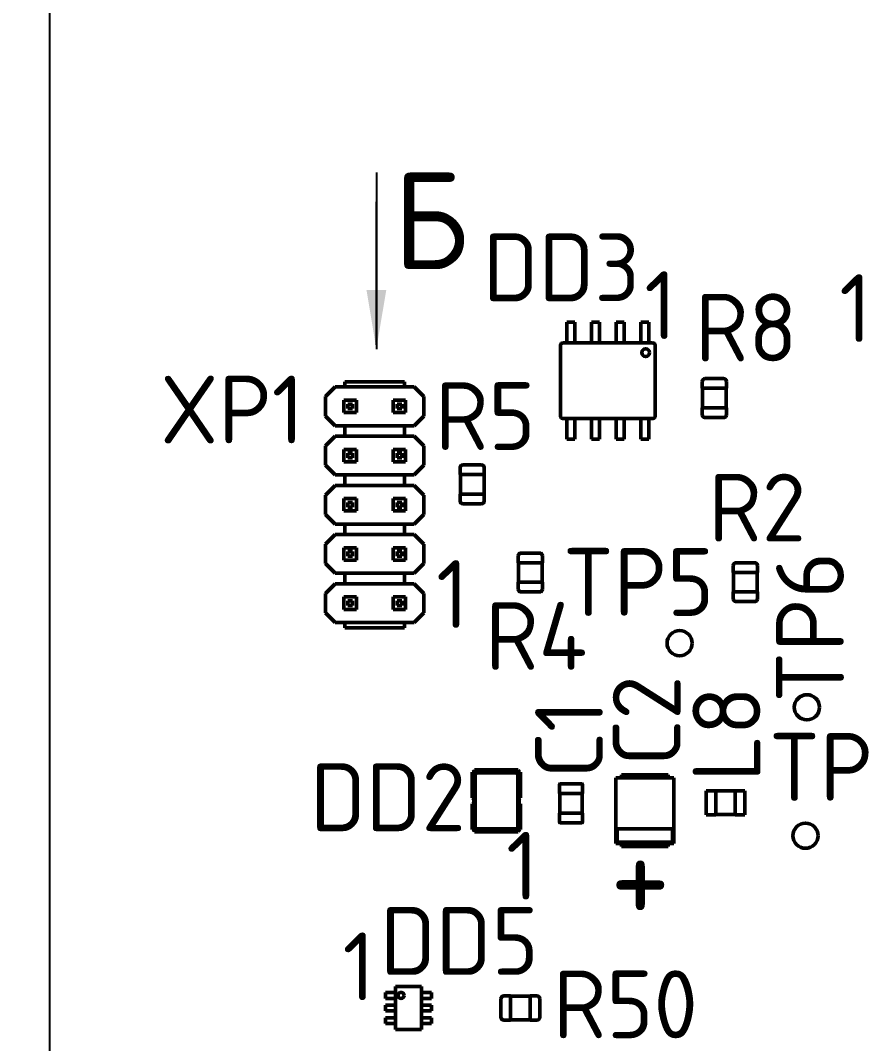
# Model space of a CAD drawing. Header units: millimetres. Extents: x -55 to 2039, y 0 to 512.
# Drawn here: x 900.9 to 944.6, y 226 to 278.8 of the extents above; entities that cross this region are included whole.
import ezdxf
from ezdxf import colors
from ezdxf.entities.mleader import LeaderData, LeaderLine
from ezdxf.enums import TextEntityAlignment as Align
from ezdxf.math import Vec2, Vec3

# ---------------------------------------------------------------- set-up
doc = ezdxf.new("R2010")
doc.units = ezdxf.units.MM
doc.linetypes.add('Сплошная', pattern=[0])
doc.layers.add('Виды', color=30, linetype='Continuous')
doc.layers.add('Размеры', color=121, linetype='Continuous')
doc.layers.add('текст', color=2, linetype='Continuous', lineweight=30)
doc.styles.add('GOST TYPE B', font='', dxfattribs={"height": 3.5})
doc.styles.get('GOST TYPE B').set_extended_font_data('GOST type B')
doc.dimstyles.new('GOST', dxfattribs={"dimscale": 0, "dimtxt": 3.5, "dimasz": 3.5, "dimexe": 1.25, "dimexo": 0, "dimtad": 1, "dimdec": 3, "dimtxsty": 'GOST TYPE B', "dimcen": 5, "dimadec": 3, "dimazin": 2, "dimtm": 1e-09, "dimtfac": 0.75, "dimtdec": 3, "dimtmove": 1, "dimatfit": 3, "dimfxl": 1, "dimtolj": 1, "dimlwd": 25, "dimlwe": 25, "dimarcsym": 0})

# ---------------------------------------------------------------- blocks, each defined once
blk = doc.blocks.new('Вид с →')
at = {"linetype": 'Continuous', "lineweight": 25, "transparency": 16777216}
for q in [(28.03, 4.046), (30.858, 4.046)]:
    blk.add_line((29.444, 2.632), q, dxfattribs=at)
blk.add_circle((32.944, 2.632), 3.5, dxfattribs=at)
blk.add_circle((32.944, 2.632), 3.5, dxfattribs=at)
at = {"linetype": 'Continuous', "lineweight": 50, "transparency": 16777216, "style": 'GOST TYPE B'}
blk.add_attdef('ВИД(_:_)', text='', height=7, dxfattribs=at).set_placement((27.226, 3.5), align=Align.MIDDLE_RIGHT)
blk = doc.blocks.new('_DotSmall')
at = {"color": 0, "linetype": 'ByBlock', "lineweight": 60, "const_width": 0.5}
blk.add_lwpolyline([(-0.0625, 0, 1), (0.0625, 0, 1)], format="xyb", close=True, dxfattribs=at)
blk = doc.blocks.new('*D92')
at = {"layer": 'Defpoints', "color": 0, "linetype": 'Continuous', "lineweight": 50, "transparency": 16777216}
for p in [(902.461, 397.784), (897.461, 387.784), (902.461, 183.342)]:
    blk.add_point(p, dxfattribs=at)
at = {"layer": 'Размеры', "color": 0, "linetype": 'Сплошная', "lineweight": 25, "transparency": 16777216}
for p, q in [((897.461, 387.784), (897.461, 399.034)), ((893.961, 397.784), (890.461, 397.784)), ((897.461, 397.784), (902.461, 397.784)), ((905.961, 397.784), (909.461, 397.784))]:
    blk.add_line(p, q, dxfattribs=at)
at = {"layer": 'Размеры', "color": 0, "lineweight": 25, "transparency": 16777216}
blk.add_line((902.461, 183.342), (902.461, 399.034), dxfattribs=at)
at = {"layer": 'Размеры', "color": 0, "linetype": 'Continuous', "lineweight": 50, "transparency": 16777216}
for points in [[(893.961, 398.367), (893.961, 397.201), (897.461, 397.784)], [(905.961, 398.367), (905.961, 397.201), (902.461, 397.784)]]:
    blk.add_solid(points, dxfattribs=at)
at = {"layer": 'Размеры', "color": 0, "linetype": 'Continuous', "lineweight": 25, "transparency": 16777216, "insert": (887.981, 400.434), "char_height": 3.5, "attachment_point": 5, "style": 'GOST TYPE B'}
blk.add_mtext('\\A1;5*', dxfattribs=at)
blk = doc.blocks.new('*D68')
at = {"layer": 'Defpoints', "color": 0, "linetype": 'Continuous', "lineweight": 50, "transparency": 16777216}
for p in [(889.534, 382.784), (902.461, 382.784), (912.461, 202.784)]:
    blk.add_point(p, dxfattribs=at)
at = {"layer": 'Размеры', "color": 0, "lineweight": 25, "transparency": 16777216}
blk.add_line((902.461, 382.784), (888.284, 382.784), dxfattribs=at)
at = {"layer": 'Размеры', "color": 0, "linetype": 'Сплошная', "lineweight": 25, "transparency": 16777216}
for p, q in [((889.534, 206.284), (889.534, 379.284)), ((912.461, 202.784), (888.284, 202.784))]:
    blk.add_line(p, q, dxfattribs=at)
at = {"layer": 'Размеры', "color": 0, "linetype": 'Continuous', "lineweight": 50, "transparency": 16777216}
for points in [[(888.95, 379.284), (890.117, 379.284), (889.534, 382.784)], [(888.95, 206.284), (890.117, 206.284), (889.534, 202.784)]]:
    blk.add_solid(points, dxfattribs=at)
at = {"layer": 'Размеры', "color": 0, "linetype": 'Continuous', "lineweight": 50, "transparency": 16777216, "insert": (887.159, 292.784), "char_height": 3.5, "attachment_point": 5, "rotation": 90, "style": 'GOST TYPE B'}
blk.add_mtext('\\A1;180*', dxfattribs=at)

msp = doc.modelspace()

# ---------------------------------------------------------------- linework, layer by layer
at = {"linetype": 'Continuous', "lineweight": 50}
for p, q in [((929.1531, 262.6745), (929.1531, 263.2204)), ((929.5595, 263.2204), (929.1531, 263.2204)), ((929.5595, 262.6745), (929.5595, 263.2204)), ((930.4231, 262.6745), (930.4231, 263.2204)), ((930.8295, 263.2204), (930.4231, 263.2204)), ((930.8295, 262.6745), (930.8295, 263.2204)), ((931.6931, 262.6745), (931.6931, 263.2204)), ((932.0995, 263.2204), (931.6931, 263.2204)), ((932.0995, 262.6745), (932.0995, 263.2204)), ((932.9631, 262.6745), (932.9631, 263.2204)), ((933.3695, 263.2204), (932.9631, 263.2204)), ((933.3695, 262.6745), (933.3695, 263.2204)), ((929.1531, 262.6745), (929.1531, 262.5583)), ((929.1531, 262.4904), (929.1531, 262.5583)), ((929.1531, 262.1652), (929.1531, 262.4904)), ((929.5595, 262.6745), (929.5595, 262.5583)), ((929.5595, 262.5583), (929.5595, 262.4904)), ((929.5595, 262.1652), (929.5595, 262.4904)), ((930.4231, 262.6745), (930.4231, 262.5583)), ((930.4231, 262.4904), (930.4231, 262.5583)), ((930.4231, 262.1652), (930.4231, 262.4904)), ((930.8295, 262.6745), (930.8295, 262.5583)), ((930.8295, 262.5583), (930.8295, 262.4904)), ((930.8295, 262.1652), (930.8295, 262.4904)), ((931.6931, 262.6745), (931.6931, 262.5583)), ((931.6931, 262.4904), (931.6931, 262.5583)), ((931.6931, 262.1652), (931.6931, 262.4904)), ((932.0995, 262.6745), (932.0995, 262.5583)), ((932.0995, 262.5583), (932.0995, 262.4904)), ((932.0995, 262.1652), (932.0995, 262.4904)), ((932.9631, 262.6745), (932.9631, 262.5583)), ((932.9631, 262.4904), (932.9631, 262.5583)), ((932.9631, 262.1652), (932.9631, 262.4904)), ((933.3695, 262.6745), (933.3695, 262.5583)), ((933.3695, 262.5583), (933.3695, 262.4904)), ((933.3695, 262.1652), (933.3695, 262.4904)), ((928.8102, 262.0125), (928.8102, 262.0148)), ((928.8102, 262.0125), (928.8102, 258.4057)), ((928.9603, 262.1648), (928.9626, 262.1649)), ((933.56, 262.1649), (928.9626, 262.1649)), ((929.1531, 262.1649), (929.1531, 262.1652)), ((929.5595, 262.1649), (929.1531, 262.1649)), ((929.5595, 262.1649), (929.5595, 262.1652)), ((930.4231, 262.1649), (930.4231, 262.1652)), ((930.8295, 262.1649), (930.4231, 262.1649)), ((930.8295, 262.1649), (930.8295, 262.1652)), ((931.6931, 262.1649), (931.6931, 262.1652)), ((932.0995, 262.1649), (931.6931, 262.1649)), ((932.0995, 262.1649), (932.0995, 262.1652)), ((932.9631, 262.1649), (932.9631, 262.1652)), ((933.3695, 262.1649), (932.9631, 262.1649)), ((933.3695, 262.1649), (933.3695, 262.1652)), ((933.56, 262.1649), (933.5623, 262.1648)), ((933.7124, 262.0148), (933.7124, 262.0125)), ((933.7124, 262.0125), (933.7124, 258.4057)), ((917.1913, 259.8849), (916.6913, 259.3849)), ((921.2713, 259.8849), (917.1913, 259.8849)), ((920.7713, 260.1549), (917.6913, 260.1549)), ((917.6913, 259.8849), (917.6913, 260.1549)), ((920.7713, 259.8849), (920.7713, 260.1549)), ((921.7713, 259.3849), (921.2713, 259.8849)), ((936.1363, 259.8141), (936.1363, 260.1671)), ((936.2833, 259.8141), (936.1363, 259.8141)), ((936.1488, 258.8041), (936.1488, 259.8141)), ((937.2393, 260.3141), (936.2833, 260.3141)), ((937.2393, 259.8141), (936.2833, 259.8141)), ((937.2393, 259.8141), (937.3863, 259.8141)), ((937.3738, 258.8041), (937.3738, 259.8141)), ((937.3863, 259.8141), (937.3863, 260.1671)), ((916.6913, 259.3849), (916.6913, 258.3849)), ((921.7713, 258.3849), (921.7713, 259.3849)), ((917.6413, 259.2049), (918.2813, 259.2049)), ((917.6413, 258.5649), (917.6413, 259.2049)), ((918.0813, 259.0049), (917.8413, 259.0049)), ((917.8413, 259.0049), (917.8413, 258.7649)), ((917.8413, 258.7649), (918.0813, 258.7649)), ((918.0813, 258.7649), (918.0813, 259.0049)), ((918.2813, 259.2049), (918.2813, 258.5649)), ((920.1813, 259.2049), (920.8213, 259.2049)), ((920.1813, 258.5649), (920.1813, 259.2049)), ((920.6213, 259.0049), (920.3813, 259.0049)), ((920.3813, 259.0049), (920.3813, 258.7649)), ((920.3813, 258.7649), (920.6213, 258.7649)), ((920.6213, 258.7649), (920.6213, 259.0049)), ((920.8213, 259.2049), (920.8213, 258.5649)), ((936.1363, 258.4511), (936.1363, 258.8041)), ((936.2833, 258.8041), (936.1363, 258.8041)), ((937.2393, 258.8041), (936.2833, 258.8041)), ((937.2393, 258.8041), (937.3863, 258.8041)), ((937.3863, 258.4511), (937.3863, 258.8041)), ((916.6913, 258.3849), (917.1913, 257.8849)), ((918.2813, 258.5649), (917.6413, 258.5649)), ((920.8213, 258.5649), (920.1813, 258.5649)), ((921.2713, 257.8849), (921.7713, 258.3849)), ((928.8102, 258.4033), (928.8102, 258.4057)), ((928.9626, 258.2533), (928.9603, 258.2533)), ((933.56, 258.2533), (928.9626, 258.2533)), ((929.1531, 258.2533), (929.1531, 258.2529)), ((929.1531, 258.2533), (929.5595, 258.2533)), ((929.1531, 258.2529), (929.1531, 257.9277)), ((929.5595, 258.2533), (929.5595, 258.2529)), ((929.5595, 258.2529), (929.5595, 257.9277)), ((930.4231, 258.2533), (930.4231, 258.2529)), ((930.4231, 258.2533), (930.8295, 258.2533)), ((930.4231, 258.2529), (930.4231, 257.9277)), ((930.8295, 258.2533), (930.8295, 258.2529)), ((930.8295, 258.2529), (930.8295, 257.9277)), ((931.6931, 258.2533), (931.6931, 258.2529)), ((931.6931, 258.2533), (932.0995, 258.2533)), ((931.6931, 258.2529), (931.6931, 257.9277)), ((932.0995, 258.2533), (932.0995, 258.2529)), ((932.0995, 258.2529), (932.0995, 257.9277)), ((932.9631, 258.2533), (932.9631, 258.2529)), ((932.9631, 258.2533), (933.3695, 258.2533)), ((932.9631, 258.2529), (932.9631, 257.9277)), ((933.3695, 258.2533), (933.3695, 258.2529)), ((933.3695, 258.2529), (933.3695, 257.9277)), ((933.5623, 258.2533), (933.56, 258.2533)), ((933.7124, 258.4057), (933.7124, 258.4033)), ((937.2393, 258.3041), (936.2833, 258.3041)), ((917.1913, 257.8849), (921.2713, 257.8849)), ((917.6913, 257.8849), (917.6913, 257.3449)), ((920.7713, 257.8849), (920.7713, 257.3449)), ((929.1531, 257.8599), (929.1531, 257.9277)), ((929.1531, 257.7436), (929.1531, 257.8599)), ((929.1531, 257.7436), (929.1531, 257.1977)), ((929.5595, 257.9277), (929.5595, 257.8599)), ((929.5595, 257.7436), (929.5595, 257.8599)), ((929.5595, 257.7436), (929.5595, 257.1977)), ((930.4231, 257.8599), (930.4231, 257.9277)), ((930.4231, 257.7436), (930.4231, 257.8599)), ((930.4231, 257.7436), (930.4231, 257.1977)), ((930.8295, 257.9277), (930.8295, 257.8599)), ((930.8295, 257.7436), (930.8295, 257.8599)), ((930.8295, 257.7436), (930.8295, 257.1977)), ((931.6931, 257.8599), (931.6931, 257.9277)), ((931.6931, 257.7436), (931.6931, 257.8599)), ((931.6931, 257.7436), (931.6931, 257.1977)), ((932.0995, 257.9277), (932.0995, 257.8599)), ((932.0995, 257.7436), (932.0995, 257.8599)), ((932.0995, 257.7436), (932.0995, 257.1977)), ((932.9631, 257.8599), (932.9631, 257.9277)), ((932.9631, 257.7436), (932.9631, 257.8599)), ((932.9631, 257.7436), (932.9631, 257.1977)), ((933.3695, 257.9277), (933.3695, 257.8599)), ((933.3695, 257.7436), (933.3695, 257.8599)), ((933.3695, 257.7436), (933.3695, 257.1977)), ((917.1913, 257.3449), (916.6913, 256.8449)), ((921.2713, 257.3449), (917.1913, 257.3449)), ((921.7713, 256.8449), (921.2713, 257.3449)), ((929.1531, 257.1977), (929.5595, 257.1977)), ((930.4231, 257.1977), (930.8295, 257.1977)), ((931.6931, 257.1977), (932.0995, 257.1977)), ((932.9631, 257.1977), (933.3695, 257.1977)), ((916.6913, 256.8449), (916.6913, 255.8449)), ((917.6413, 256.6649), (918.2813, 256.6649)), ((917.6413, 256.0249), (917.6413, 256.6649)), ((918.2813, 256.6649), (918.2813, 256.0249)), ((920.1813, 256.6649), (920.8213, 256.6649)), ((920.1813, 256.0249), (920.1813, 256.6649)), ((920.8213, 256.6649), (920.8213, 256.0249)), ((921.7713, 255.8449), (921.7713, 256.8449)), ((918.0813, 256.4649), (917.8413, 256.4649)), ((917.8413, 256.4649), (917.8413, 256.2249)), ((917.8413, 256.2249), (918.0813, 256.2249)), ((918.0813, 256.2249), (918.0813, 256.4649)), ((920.6213, 256.4649), (920.3813, 256.4649)), ((920.3813, 256.4649), (920.3813, 256.2249)), ((920.3813, 256.2249), (920.6213, 256.2249)), ((920.6213, 256.2249), (920.6213, 256.4649)), ((916.6913, 255.8449), (917.1913, 255.3449)), ((918.2813, 256.0249), (917.6413, 256.0249)), ((920.8213, 256.0249), (920.1813, 256.0249)), ((921.2713, 255.3449), (921.7713, 255.8449)), ((923.6363, 255.364), (923.6363, 255.717)), ((924.7393, 255.864), (923.7833, 255.864)), ((924.8863, 255.364), (924.8863, 255.717)), ((917.1913, 255.3449), (921.2713, 255.3449)), ((917.6913, 255.3449), (917.6913, 254.8049)), ((920.7713, 255.3449), (920.7713, 254.8049)), ((923.7833, 255.364), (923.6363, 255.364)), ((923.6488, 254.354), (923.6488, 255.364)), ((924.7393, 255.364), (923.7833, 255.364)), ((924.7393, 255.364), (924.8863, 255.364)), ((924.8738, 254.354), (924.8738, 255.364)), ((917.1913, 254.8049), (916.6913, 254.3049)), ((921.2713, 254.8049), (917.1913, 254.8049)), ((921.7713, 254.3049), (921.2713, 254.8049)), ((916.6913, 254.3049), (916.6913, 253.3049)), ((917.6413, 254.1249), (918.2813, 254.1249)), ((917.6413, 253.4849), (917.6413, 254.1249)), ((918.2813, 254.1249), (918.2813, 253.4849)), ((920.1813, 254.1249), (920.8213, 254.1249)), ((920.1813, 253.4849), (920.1813, 254.1249)), ((920.8213, 254.1249), (920.8213, 253.4849)), ((921.7713, 253.3049), (921.7713, 254.3049)), ((923.6363, 254.001), (923.6363, 254.354)), ((923.7833, 254.354), (923.6363, 254.354)), ((924.7393, 254.354), (923.7833, 254.354)), ((924.7393, 254.354), (924.8863, 254.354)), ((924.8863, 254.001), (924.8863, 254.354)), ((918.2813, 253.4849), (917.6413, 253.4849)), ((918.0813, 253.9249), (917.8413, 253.9249)), ((917.8413, 253.9249), (917.8413, 253.6849)), ((917.8413, 253.6849), (918.0813, 253.6849)), ((918.0813, 253.6849), (918.0813, 253.9249)), ((920.8213, 253.4849), (920.1813, 253.4849)), ((920.6213, 253.9249), (920.3813, 253.9249)), ((920.3813, 253.9249), (920.3813, 253.6849)), ((920.3813, 253.6849), (920.6213, 253.6849)), ((920.6213, 253.6849), (920.6213, 253.9249)), ((924.7393, 253.854), (923.7833, 253.854)), ((916.6913, 253.3049), (917.1913, 252.8049)), ((921.2713, 252.8049), (921.7713, 253.3049)), ((917.1913, 252.8049), (921.2713, 252.8049)), ((917.6913, 252.8049), (917.6913, 252.2649)), ((920.7713, 252.8049), (920.7713, 252.2649)), ((917.1913, 252.2649), (916.6913, 251.7649)), ((921.2713, 252.2649), (917.1913, 252.2649)), ((921.7713, 251.7649), (921.2713, 252.2649)), ((916.6913, 251.7649), (916.6913, 250.7649)), ((917.6413, 251.5849), (918.2813, 251.5849)), ((917.6413, 250.9449), (917.6413, 251.5849)), ((918.0813, 251.3849), (917.8413, 251.3849)), ((917.8413, 251.3849), (917.8413, 251.1449)), ((918.0813, 251.1449), (918.0813, 251.3849)), ((918.2813, 251.5849), (918.2813, 250.9449)), ((920.1813, 251.5849), (920.8213, 251.5849)), ((920.1813, 250.9449), (920.1813, 251.5849)), ((920.6213, 251.3849), (920.3813, 251.3849)), ((920.3813, 251.3849), (920.3813, 251.1449)), ((920.6213, 251.1449), (920.6213, 251.3849)), ((920.8213, 251.5849), (920.8213, 250.9449)), ((921.7713, 250.7649), (921.7713, 251.7649)), ((918.2813, 250.9449), (917.6413, 250.9449)), ((917.8413, 251.1449), (918.0813, 251.1449)), ((920.8213, 250.9449), (920.1813, 250.9449)), ((920.3813, 251.1449), (920.6213, 251.1449)), ((926.6363, 251.1671), (926.6363, 250.8141)), ((926.7833, 251.3141), (927.7393, 251.3141)), ((927.8863, 251.1671), (927.8863, 250.8141)), ((916.6913, 250.7649), (917.1913, 250.2649)), ((921.2713, 250.2649), (921.7713, 250.7649)), ((926.7833, 250.8141), (926.6363, 250.8141)), ((926.6488, 250.8141), (926.6488, 249.8041)), ((926.7833, 250.8141), (927.7393, 250.8141)), ((927.7393, 250.8141), (927.8863, 250.8141)), ((927.8738, 250.8141), (927.8738, 249.8041)), ((937.7363, 250.3141), (937.7363, 250.6671)), ((937.8833, 250.3141), (937.7363, 250.3141)), ((937.7488, 249.3041), (937.7488, 250.3141)), ((938.8393, 250.8141), (937.8833, 250.8141)), ((938.8393, 250.3141), (937.8833, 250.3141)), ((938.8393, 250.3141), (938.9863, 250.3141)), ((938.9738, 249.3041), (938.9738, 250.3141)), ((938.9863, 250.3141), (938.9863, 250.6671)), ((917.1913, 250.2649), (921.2713, 250.2649)), ((917.6913, 249.7249), (917.6913, 250.2649)), ((920.7713, 250.2649), (920.7713, 249.7249)), ((926.6363, 249.8041), (926.6363, 249.4511)), ((926.7833, 249.8041), (926.6363, 249.8041)), ((926.7833, 249.8041), (927.7393, 249.8041)), ((927.7393, 249.8041), (927.8863, 249.8041)), ((927.8863, 249.8041), (927.8863, 249.4511)), ((917.1913, 249.7249), (916.6913, 249.2249)), ((921.2713, 249.7249), (917.1913, 249.7249)), ((921.7713, 249.2249), (921.2713, 249.7249)), ((926.7833, 249.3041), (927.7393, 249.3041)), ((937.7363, 248.9511), (937.7363, 249.3041)), ((937.8833, 249.3041), (937.7363, 249.3041)), ((938.8393, 249.3041), (937.8833, 249.3041)), ((938.8393, 249.3041), (938.9863, 249.3041)), ((938.9863, 248.9511), (938.9863, 249.3041)), ((916.6913, 249.2249), (916.6913, 248.2249)), ((917.6413, 249.0449), (918.2813, 249.0449)), ((917.6413, 248.4049), (917.6413, 249.0449)), ((918.0813, 248.8449), (917.8413, 248.8449)), ((917.8413, 248.8449), (917.8413, 248.6049)), ((918.0813, 248.6049), (918.0813, 248.8449)), ((918.2813, 249.0449), (918.2813, 248.4049)), ((920.1813, 249.0449), (920.8213, 249.0449)), ((920.1813, 248.4049), (920.1813, 249.0449)), ((920.6213, 248.8449), (920.3813, 248.8449)), ((920.3813, 248.8449), (920.3813, 248.6049)), ((920.6213, 248.6049), (920.6213, 248.8449)), ((920.8213, 249.0449), (920.8213, 248.4049)), ((921.7713, 248.2249), (921.7713, 249.2249)), ((938.8393, 248.8041), (937.8833, 248.8041)), ((916.6913, 248.2249), (917.1913, 247.7249)), ((918.2813, 248.4049), (917.6413, 248.4049)), ((917.8413, 248.6049), (918.0813, 248.6049)), ((920.8213, 248.4049), (920.1813, 248.4049)), ((920.3813, 248.6049), (920.6213, 248.6049)), ((921.2713, 247.7249), (921.7713, 248.2249)), ((917.1913, 247.7249), (921.2713, 247.7249)), ((917.6913, 247.7249), (917.6913, 247.4549)), ((920.7713, 247.7249), (920.7713, 247.4549)), ((920.7713, 247.4549), (917.6913, 247.4549)), ((924.2613, 239.9941), (924.2613, 238.6791)), ((926.6363, 240.1191), (924.3863, 240.1191)), ((924.4113, 239.8691), (924.4113, 237.1691)), ((926.5113, 239.9691), (924.5113, 239.9691)), ((926.6113, 237.1691), (926.6113, 239.8691)), ((926.7613, 238.6791), (926.7613, 239.9941)), ((931.9603, 239.7141), (931.9603, 239.8731)), ((931.9603, 239.8731), (934.3723, 239.8731)), ((934.3723, 239.8731), (934.3723, 239.7141)), ((928.7598, 238.8931), (928.7598, 239.3631)), ((928.7898, 239.3931), (929.9298, 239.3931)), ((929.9598, 239.3631), (929.9598, 238.8931)), ((931.6673, 239.7141), (934.6653, 239.7141)), ((931.6673, 236.3241), (931.6673, 239.7141)), ((934.6653, 239.7141), (934.6653, 236.3241)), ((928.7598, 238.8931), (928.7898, 238.8931)), ((928.7898, 237.8931), (928.7898, 238.8931)), ((928.7898, 238.8931), (929.9298, 238.8931)), ((929.9298, 238.8931), (929.9298, 237.8931)), ((929.9298, 238.8931), (929.9598, 238.8931)), ((936.337, 239.0469), (936.337, 237.7969)), ((936.837, 239.0469), (936.337, 239.0469)), ((936.837, 239.0469), (936.837, 237.7969)), ((937.837, 239.0344), (936.837, 239.0344)), ((937.837, 239.0469), (937.837, 237.7969)), ((938.337, 239.0469), (937.837, 239.0469)), ((938.337, 239.0469), (938.337, 237.7969)), ((924.2613, 238.6791), (924.3413, 238.6485)), ((924.3413, 238.3897), (924.2613, 238.3591)), ((924.2613, 238.3591), (924.2613, 237.0441)), ((924.3413, 238.6485), (924.3413, 238.3897)), ((926.6813, 238.6485), (926.7613, 238.6791)), ((926.6813, 238.3897), (926.6813, 238.6485)), ((926.7613, 238.3591), (926.6813, 238.3897)), ((926.7613, 237.0441), (926.7613, 238.3591)), ((928.7598, 237.4231), (928.7598, 237.8931)), ((928.7898, 237.8931), (928.7598, 237.8931)), ((929.9298, 237.8931), (928.7898, 237.8931)), ((929.9598, 237.8931), (929.9298, 237.8931)), ((929.9598, 237.8931), (929.9598, 237.4231)), ((936.837, 237.7969), (936.337, 237.7969)), ((937.837, 237.8094), (936.837, 237.8094)), ((938.337, 237.7969), (937.837, 237.7969)), ((929.9298, 237.3931), (928.7898, 237.3931)), ((924.3863, 236.9191), (926.6363, 236.9191)), ((924.5113, 237.0691), (926.5113, 237.0691)), ((934.5973, 237.0701), (931.7353, 237.0701)), ((931.7353, 237.0701), (931.7353, 236.3911)), ((934.5973, 236.3911), (934.5973, 237.0701)), ((934.6653, 236.3241), (931.6673, 236.3241)), ((931.7353, 236.3911), (934.5973, 236.3911)), ((931.9603, 236.1651), (931.9603, 236.3241)), ((934.3723, 236.1651), (931.9603, 236.1651)), ((934.3723, 236.3241), (934.3723, 236.1651)), ((921.6452, 228.9328), (920.2992, 228.9328)), ((920.2992, 228.9328), (920.2992, 226.7228)), ((921.6452, 226.7228), (921.6452, 228.9328)), ((919.7782, 228.3258), (919.7782, 228.6298)), ((919.7782, 228.6298), (919.8762, 228.6298)), ((919.8762, 228.3258), (919.7782, 228.3258)), ((919.8762, 228.6298), (919.9772, 228.6298)), ((919.9772, 228.3258), (919.8762, 228.3258)), ((919.9772, 228.6298), (919.9988, 228.6298)), ((919.9988, 228.3258), (919.9772, 228.3258)), ((920.2012, 228.6298), (919.9988, 228.6298)), ((919.9988, 228.3258), (920.2012, 228.3258)), ((920.2012, 228.6298), (920.2992, 228.6298)), ((920.2992, 228.3258), (920.2012, 228.3258)), ((921.6452, 228.6298), (921.7432, 228.6298)), ((921.7432, 228.3258), (921.6452, 228.3258)), ((921.9457, 228.6298), (921.7432, 228.6298)), ((921.7432, 228.3258), (921.9457, 228.3258)), ((921.9457, 228.6298), (921.9672, 228.6298)), ((921.9672, 228.3258), (921.9457, 228.3258)), ((921.9673, 228.6298), (922.0682, 228.6298)), ((922.0682, 228.3258), (921.9673, 228.3258)), ((922.0682, 228.6298), (922.1662, 228.6298)), ((922.1662, 228.3258), (922.0682, 228.3258)), ((922.1662, 228.6298), (922.1662, 228.3258)), ((925.7422, 228.3058), (925.7422, 227.3498)), ((926.2422, 228.4528), (925.8892, 228.4528)), ((926.2422, 228.3058), (926.2422, 228.4528)), ((927.2522, 228.4403), (926.2422, 228.4403)), ((926.2422, 228.3058), (926.2422, 227.3498)), ((927.6052, 228.4528), (927.2522, 228.4528)), ((927.2522, 228.3058), (927.2522, 228.4528)), ((927.2522, 228.3058), (927.2522, 227.3498)), ((927.7522, 228.3058), (927.7522, 227.3498)), ((919.7782, 227.6758), (919.7782, 227.9798)), ((919.7782, 227.9798), (919.8762, 227.9798)), ((919.8762, 227.6758), (919.7782, 227.6758)), ((919.8762, 227.9798), (919.9772, 227.9798)), ((919.9772, 227.6758), (919.8762, 227.6758)), ((919.9772, 227.9798), (919.9988, 227.9798)), ((919.9988, 227.6758), (919.9772, 227.6758)), ((920.2012, 227.9798), (919.9988, 227.9798)), ((919.9988, 227.6758), (920.2012, 227.6758)), ((920.2012, 227.9798), (920.2992, 227.9798)), ((920.2992, 227.6758), (920.2012, 227.6758)), ((921.6452, 227.9798), (921.7432, 227.9798)), ((921.7432, 227.6758), (921.6452, 227.6758)), ((921.9457, 227.9798), (921.7432, 227.9798)), ((921.7432, 227.6758), (921.9457, 227.6758)), ((921.9457, 227.9798), (921.9672, 227.9798)), ((921.9672, 227.6758), (921.9457, 227.6758)), ((921.9673, 227.9798), (922.0682, 227.9798)), ((922.0682, 227.6758), (921.9673, 227.6758)), ((922.0682, 227.9798), (922.1662, 227.9798)), ((922.1662, 227.6758), (922.0682, 227.6758)), ((922.1662, 227.9798), (922.1662, 227.6758)), ((919.7782, 227.0258), (919.7782, 227.3298)), ((919.7782, 227.3298), (919.8762, 227.3298)), ((919.8762, 227.3298), (919.9772, 227.3298)), ((919.9772, 227.3298), (919.9988, 227.3298)), ((920.2012, 227.3298), (919.9988, 227.3298)), ((920.2012, 227.3298), (920.2992, 227.3298)), ((921.6452, 227.3298), (921.7432, 227.3298)), ((921.9457, 227.3298), (921.7432, 227.3298)), ((921.9457, 227.3298), (921.9672, 227.3298)), ((921.9673, 227.3298), (922.0682, 227.3298)), ((922.0682, 227.3298), (922.1662, 227.3298)), ((922.1662, 227.3298), (922.1662, 227.0258)), ((926.2422, 227.2028), (925.8892, 227.2028)), ((926.2422, 227.3498), (926.2422, 227.2028)), ((927.2522, 227.2153), (926.2422, 227.2153)), ((927.2522, 227.3498), (927.2522, 227.2028)), ((927.6052, 227.2028), (927.2522, 227.2028)), ((919.8762, 227.0258), (919.7782, 227.0258)), ((919.9772, 227.0258), (919.8762, 227.0258)), ((919.9988, 227.0258), (919.9772, 227.0258)), ((919.9988, 227.0258), (920.2012, 227.0258)), ((920.2992, 227.0258), (920.2012, 227.0258)), ((920.2992, 226.7228), (921.6452, 226.7228)), ((921.7432, 227.0258), (921.6452, 227.0258)), ((921.7432, 227.0258), (921.9457, 227.0258)), ((921.9672, 227.0258), (921.9457, 227.0258)), ((922.0682, 227.0258), (921.9673, 227.0258)), ((922.1662, 227.0258), (922.0682, 227.0258))]:
    msp.add_line(p, q, dxfattribs=at)
for centre, radius in [((933.2149, 261.6556), 0.2034), ((934.9663, 246.6591), 0.65), ((941.5363, 243.3491), 0.65), ((941.4613, 236.7223), 0.65), ((920.5892, 228.4778), 0.1563)]:
    msp.add_circle(centre, radius, dxfattribs=at)
at = {"linetype": 'Continuous', "lineweight": 50, "extrusion": (0, 0, -1)}
for centre, radius, start, end in [((-936.2833, 260.1671), 0.147, 0, 90), ((-937.2393, 260.1671), 0.147, 90, 180), ((-923.7833, 255.717), 0.147, 0, 90), ((-924.7393, 255.717), 0.147, 90, 180), ((-937.8833, 250.6671), 0.147, 0, 90), ((-938.8393, 250.6671), 0.147, 90, 180), ((-926.7833, 249.4511), 0.147, 270, 360), ((-927.7393, 249.4511), 0.147, 180, 270), ((-924.2613, 240.1191), 0.125, 179.99999, 269.99999), ((-926.7613, 240.1191), 0.125, 269.99999, 359.99999), ((-929.9298, 239.3631), 0.03, 90, 180), ((-928.7898, 237.4231), 0.03, 270, 360), ((-924.2613, 236.9191), 0.125, 89.99999, 179.99999), ((-926.7613, 236.9191), 0.125, 0, 89.99999), ((-925.8892, 228.3058), 0.147, 0, 89.99999), ((-925.8892, 227.3498), 0.147, 269.99999, 359.99999)]:
    msp.add_arc(centre, radius, start, end, dxfattribs=at)
at = {"linetype": 'Continuous', "lineweight": 50}
for centre, radius, start, end in [((936.2833, 258.4511), 0.147, 180, 270), ((937.2393, 258.4511), 0.147, 270, 0), ((923.7833, 254.001), 0.147, 180, 270), ((924.7393, 254.001), 0.147, 270, 0), ((926.7833, 251.1671), 0.147, 90, 180), ((927.7393, 251.1671), 0.147, 0, 90), ((937.8833, 248.9511), 0.147, 180, 270), ((938.8393, 248.9511), 0.147, 270, 0), ((924.5113, 239.8691), 0.1, 90.00001, 180.00001), ((926.5113, 239.8691), 0.1, 0.00001, 90.00001), ((928.7898, 239.3631), 0.03, 90, 180), ((924.5113, 237.1691), 0.1, 180.00001, 270.00001), ((926.5113, 237.1691), 0.1, 270.00001, 0.00001), ((929.9298, 237.4231), 0.03, 270, 0), ((927.6052, 228.3058), 0.147, 0.00001, 90.00001), ((927.6052, 227.3498), 0.147, 270.00001, 0.00001)]:
    msp.add_arc(centre, radius, start, end, dxfattribs=at)
at = {"linetype": 'Continuous', "lineweight": 50, "extrusion": (0, 0, -1)}
for centre, major_axis, start_param, end_param in [((928.9649, 262.0101), (0.1111, -0.1111), 2.3712411, 3.9119442), ((933.5576, 262.0101), (-0.1111, -0.1111), 2.3712411, 3.9119442), ((928.9649, 258.408), (-0.1111, -0.1111), 5.5128337, 7.0535369), ((933.5576, 258.408), (0.1111, -0.1111), 5.5128337, 7.0535369)]:
    msp.add_ellipse(centre, major_axis=major_axis, ratio=0.9703226, start_param=start_param, end_param=end_param, dxfattribs=at)
at = {"layer": 'Виды', "linetype": 'Continuous', "lineweight": 25}
for p, q in [((919.3149, 270.9585), (919.3149, 261.8367)), ((919.3149, 262.0545), (919.3149, 269.4367))]:
    msp.add_line(p, q, dxfattribs=at)
at = {"layer": 'Виды', "linetype": 'Continuous', "lineweight": 35}
msp.add_solid([(919.3149, 261.8367), (918.8054, 264.8813), (919.8244, 264.8813)], dxfattribs=at)

# ---------------------------------------------------------------- texts
at = {"layer": 'Виды', "linetype": 'Continuous', "lineweight": 25, "style": 'GOST TYPE B'}
msp.add_text('Б', height=5, dxfattribs=at).set_placement((920.1823, 265.9713))
at = {"layer": 'текст', "style": 'GOST TYPE B'}
for s, p in [('DD3', (924.8173, 264.3081)), ('1', (933.1463, 262.3538)), ('1', (943.2072, 262.2019)), ('R8', (935.7647, 261.204)), ('XP1', (908.1523, 256.9679)), ('R5', (922.3429, 256.6342)), ('R2', (936.4527, 251.9081)), ('TP5', (928.9415, 248.0696)), ('1', (922.4013, 247.4449)), ('R4', (924.933, 245.2848)), ('TP4', (939.5766, 238.5219)), ('DD2', (915.8979, 236.9565)), ('1', (926.0113, 233.4191)), ('DD5', (919.5094, 229.543)), ('R50', (928.433, 226.27))]:
    msp.add_text(s, height=3.5, dxfattribs=at).set_placement(p)
for s, height, rotation, p in [('TP6', 3.5, 90, (943.4463, 243.5858)), ('C2', 3.5, 90, (935.0174, 240.3144)), ('L8', 3.5, 90, (939.1397, 239.5068)), ('C1', 3.5, 90, (931.0072, 239.6748)), ('+', 5, 90, (934.9103, 232.5384)), ('1', 3.5, 360, (917.5732, 228.2288))]:
    msp.add_text(s, height=height, rotation=rotation, dxfattribs=at).set_placement(p)

# ---------------------------------------------------------------- dimensions: what is measured, and where the dimension line sits
at = {"layer": 'Размеры', "linetype": 'Continuous', "lineweight": 25}
dim = msp.add_linear_dim(base=(902.4613, 397.7841), p1=(897.4613, 387.784), p2=(902.4613, 183.342), text='<>*', dimstyle='GOST', override={"dimscale": 1}, dxfattribs=at)
dim.commit()
dim.dimension.update_dxf_attribs({"geometry": '*D92', "text_midpoint": (887.9809, 398.0593), "dimtype": 160})
at = {"layer": 'Размеры', "linetype": 'Continuous', "lineweight": 50}
dim = msp.add_linear_dim(base=(889.5338, 382.7841), p1=(912.4613, 202.7841), p2=(902.4613, 382.7841), angle=90, text='<>*', dimstyle='GOST', override={"dimscale": 1}, dxfattribs=at)
dim.commit()
dim.dimension.update_dxf_attribs({"geometry": '*D68', "text_midpoint": (887.1588, 292.7841)})

# ---------------------------------------------------------------- leaders
at = {"layer": 'Виды', "linetype": 'Continuous', "lineweight": 25}
ml = msp.add_multileader_block('Standard', dxfattribs=at)
ml.set_content('Вид с →', color=256)
ml.set_attribute('ВИД(_:_)', 'А(2:1)', width=0)
ml.set_leader_properties(linetype='Сплошная', lineweight=25)
ml.set_arrow_properties(name='DOTSMALL')
ml.build(insert=Vec2(0, 0))
ml.multileader.update_dxf_attribs({"leader_type": 0, "has_dogleg": 0, "text_left_attachment_type": 6, "text_right_attachment_type": 6, "dogleg_length": 0.3, "arrow_head_size": 1, "block_connection_type": 1})
ctx = ml.context
ctx.base_point, ctx.char_height, ctx.arrow_head_size, ctx.landing_gap_size, ctx.plane_origin = Vec3(1329.0713, 395.8731), 3.5, 1, 1, Vec3(1329.0713, 395.8731)
ctx.left_attachment, ctx.right_attachment, ctx.attachment_type = 6, 6, 1
notes = []
notes.append((ctx, [(0, (0, 0, 0), (0, 0), (1, 0), 1, [])]))
ctx.block.insert = Vec3(1329.0713, 395.8731)
ml = msp.add_multileader_block('Standard', dxfattribs=at)
ml.set_content('Вид с →', color=256)
ml.set_attribute('ВИД(_:_)', 'Б(4:1)', width=0)
ml.set_leader_properties(linetype='Сплошная', lineweight=25)
ml.set_arrow_properties(name='DOTSMALL')
ml.build(insert=Vec2(0, 0))
ml.multileader.update_dxf_attribs({"leader_type": 0, "has_dogleg": 0, "text_left_attachment_type": 6, "text_right_attachment_type": 6, "dogleg_length": 0.3, "arrow_head_size": 1, "block_connection_type": 1})
ctx = ml.context
ctx.base_point, ctx.char_height, ctx.arrow_head_size, ctx.landing_gap_size, ctx.plane_origin = Vec3(1332.1634, 311.4002), 3.5, 1, 1, Vec3(1332.1634, 311.4002)
ctx.left_attachment, ctx.right_attachment, ctx.attachment_type = 6, 6, 1
notes.append((ctx, [(0, (0, 0, 0), (0, 0), (1, 0), 1, [])]))
ctx.block.insert = Vec3(1332.1634, 311.4002)
for ctx, leaders in notes:
    for number, flags, end, landing, length, lines in leaders:
        leader = LeaderData()
        leader.index, (leader.has_last_leader_line, leader.has_dogleg_vector, leader.attachment_direction) = number, flags
        leader.last_leader_point, leader.dogleg_vector, leader.dogleg_length = Vec3(end), Vec3(landing), length
        for number, points, colour, breaks in lines:
            line = LeaderLine()
            line.index, line.vertices, line.color, line.breaks = number, Vec3.list(points), colors.encode_raw_color(colour), breaks
            leader.lines.append(line)
        ctx.leaders.append(leader)

doc.saveas('drawing.dxf')
